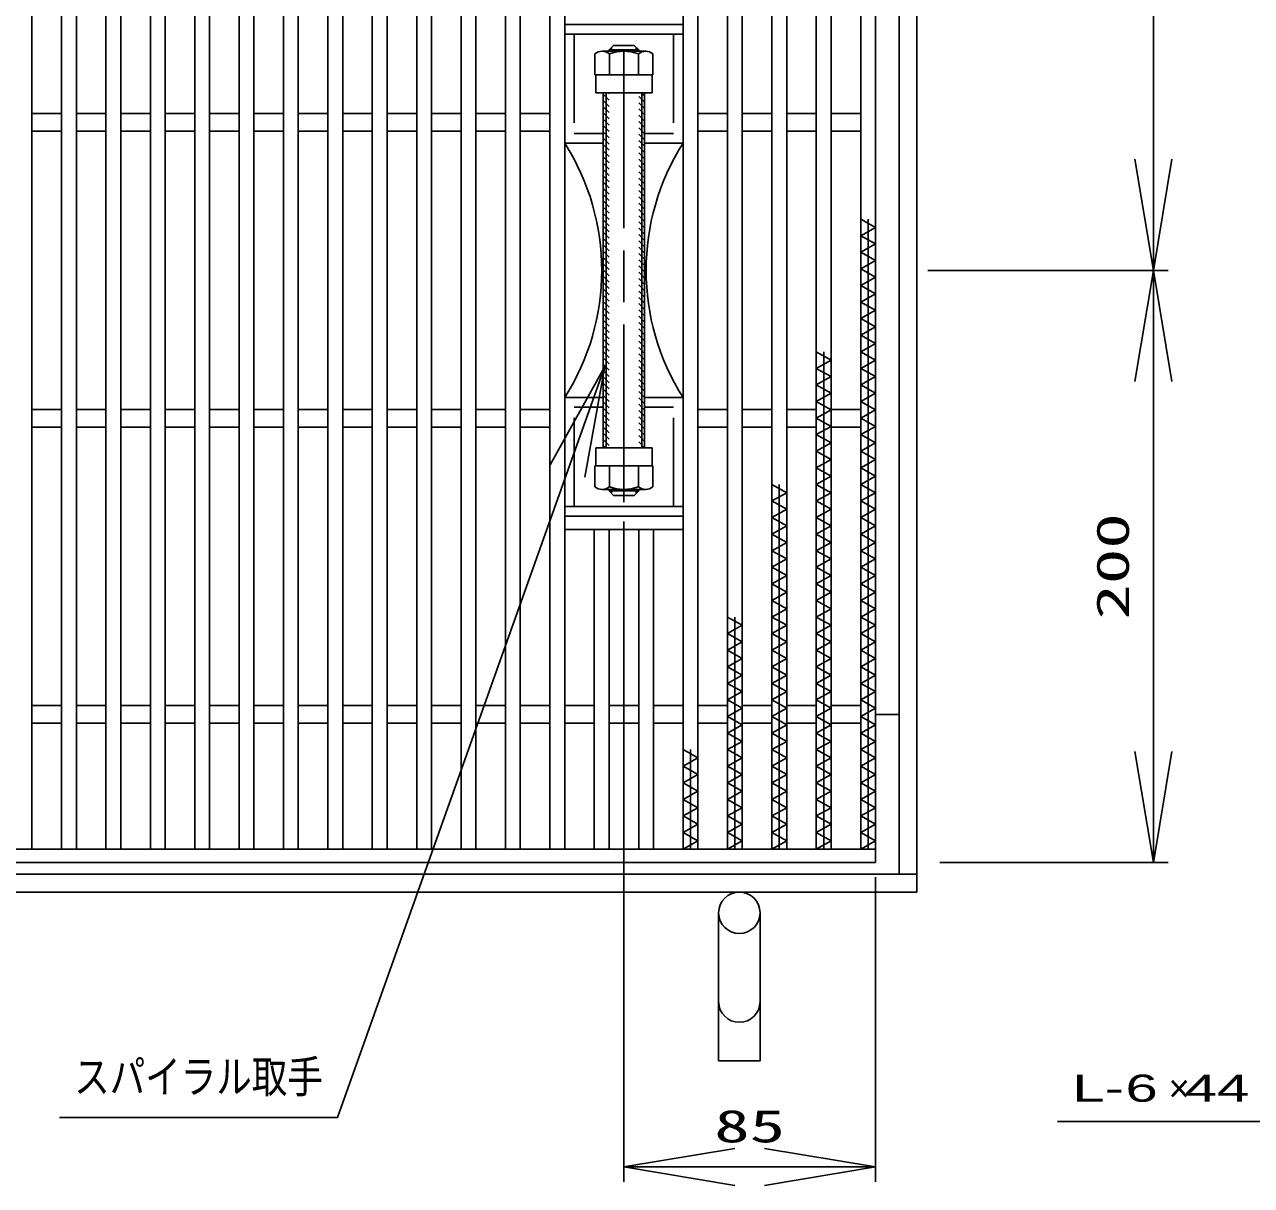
# Model space of a CAD drawing. Units: millimetres at full size, sheet at 1:5. Extents: x -910 to 868, y -641 to 524.
# Drawn here: x -548.5 to -134, y -205.1 to 187 of the extents above; entities that cross this region are included whole.
import ezdxf
from ezdxf.enums import TextEntityAlignment as Align

# ---------------------------------------------------------------- set-up
doc = ezdxf.new("R2010")
doc.units = ezdxf.units.MM
doc.header["$LTSCALE"] = 5
doc.linetypes.add('CHAIN', pattern=[18.5, 12, -1.5, 3.5, -1.5])
doc.linetypes.add('DASHED', pattern=[7.5, 6, -1.5])
for name, color, linetype, lineweight in [('16', 3, 'Continuous', 25), ('17', 2, 'Continuous', 25), ('19', 6, 'Continuous', 25), ('22', 4, 'Continuous', 25)]:
    doc.layers.add(name, color=color, linetype=linetype, lineweight=lineweight)
doc.styles.add('ベクトル', font='')
doc.styles.add('ＭＳ ゴシック', font='')
doc.styles.get('ベクトル').set_extended_font_data('ベクトル')
doc.styles.get('ＭＳ ゴシック').set_extended_font_data('MS Gothic')

# ---------------------------------------------------------------- blocks, each defined once
blk = doc.blocks.new('open_arrow')
at = {"color": 0, "linetype": 'Continuous', "lineweight": -2}
blk.add_lwpolyline([(7.5, 1.25), (0, 0), (7.5, -1.25)], dxfattribs=at)

msp = doc.modelspace()

# ---------------------------------------------------------------- hatches: boundary and pattern name
at = {"layer": '17', "lineweight": 13}
h = msp.add_hatch(dxfattribs=at)
h.set_pattern_fill('USER', style=0, pattern_type=2)
h.set_pattern_definition([(135, (-111.3, 178.446), (-1.06066, -1.06066), [])])
h.paths.add_polyline_path([(-353, 43.956), (-353, 163.956), (-351, 163.956), (-351, 43.956)])
h = msp.add_hatch(dxfattribs=at)
h.set_pattern_fill('USER', style=0, pattern_type=2)
h.set_pattern_definition([(135, (-104.3, 178.446), (-1.06066, -1.06066), [])])
h.paths.add_polyline_path([(-341, 43.956), (-341, 163.956), (-339, 163.956), (-339, 43.956)])

# ---------------------------------------------------------------- linework, layer by layer
at = {"layer": '16'}
for p, q in [((-546, -91.544), (-546, 299.456)), ((-536, -91.544), (-536, 299.456)), ((-531, -91.544), (-531, 299.456)), ((-521, -91.544), (-521, 299.456)), ((-516, -91.544), (-516, 299.456)), ((-506, -91.544), (-506, 299.456)), ((-501, -91.544), (-501, 299.456)), ((-491, -91.544), (-491, 299.456)), ((-486, -91.544), (-486, 299.456)), ((-476, -91.544), (-476, 299.456)), ((-471, -91.544), (-471, 299.456)), ((-461, -91.544), (-461, 299.456)), ((-456, -91.544), (-456, 299.456)), ((-446, -91.544), (-446, 299.456)), ((-441, -91.544), (-441, 299.456)), ((-431, -91.544), (-431, 299.456)), ((-426, -91.544), (-426, 299.456)), ((-416, -91.544), (-416, 299.456)), ((-411, -91.544), (-411, 299.456)), ((-401, -91.544), (-401, 299.456)), ((-396, -91.544), (-396, 299.456)), ((-386, -91.544), (-386, 299.456)), ((-381, -91.544), (-381, 299.456)), ((-371, -91.544), (-371, 299.456)), ((-366, -91.544), (-366, 299.456)), ((-326, -91.544), (-326, 299.456)), ((-321, -91.544), (-321, 299.456)), ((-311, -91.544), (-311, 299.456)), ((-306, -91.544), (-306, 299.456)), ((-296, -91.544), (-296, 299.456)), ((-291, -91.544), (-291, 299.456)), ((-281, -91.544), (-281, 299.456)), ((-276, -91.544), (-276, 299.456)), ((-266, -91.544), (-266, 299.456)), ((-261, -91.544), (-261, 299.456)), ((-546, 156.956), (-536, 156.956)), ((-531, 156.956), (-521, 156.956)), ((-516, 156.956), (-506, 156.956)), ((-501, 156.956), (-491, 156.956)), ((-486, 156.956), (-476, 156.956)), ((-471, 156.956), (-461, 156.956)), ((-456, 156.956), (-446, 156.956)), ((-441, 156.956), (-431, 156.956)), ((-426, 156.956), (-416, 156.956)), ((-411, 156.956), (-401, 156.956)), ((-396, 156.956), (-386, 156.956)), ((-381, 156.956), (-371, 156.956)), ((-321, 156.956), (-311, 156.956)), ((-306, 156.956), (-296, 156.956)), ((-291, 156.956), (-281, 156.956)), ((-276, 156.956), (-266, 156.956)), ((-546, 150.956), (-536, 150.956)), ((-531, 150.956), (-521, 150.956)), ((-516, 150.956), (-506, 150.956)), ((-501, 150.956), (-491, 150.956)), ((-486, 150.956), (-476, 150.956)), ((-471, 150.956), (-461, 150.956)), ((-456, 150.956), (-446, 150.956)), ((-441, 150.956), (-431, 150.956)), ((-426, 150.956), (-416, 150.956)), ((-411, 150.956), (-401, 150.956)), ((-396, 150.956), (-386, 150.956)), ((-381, 150.956), (-371, 150.956)), ((-321, 150.956), (-311, 150.956)), ((-306, 150.956), (-296, 150.956)), ((-291, 150.956), (-281, 150.956)), ((-276, 150.956), (-266, 150.956)), ((-261, 118.456), (-266, 121.256)), ((-263.5, -91.544), (-263.5, 121.256)), ((-266, 115.656), (-261, 118.456)), ((-261, 112.856), (-266, 115.656)), ((-266, 110.056), (-261, 112.856)), ((-261, 107.256), (-266, 110.056)), ((-266, 104.456), (-261, 107.256)), ((-261, 101.656), (-266, 104.456)), ((-266, 98.856), (-261, 101.656)), ((-261, 96.056), (-266, 98.856)), ((-266, 93.256), (-261, 96.056)), ((-261, 90.456), (-266, 93.256)), ((-266, 87.656), (-261, 90.456)), ((-261, 84.856), (-266, 87.656)), ((-266, 82.056), (-261, 84.856)), ((-261, 79.256), (-266, 82.056)), ((-266, 76.456), (-261, 79.256)), ((-276, 73.656), (-281, 76.456)), ((-278.5, -91.544), (-278.5, 76.456)), ((-261, 73.656), (-266, 76.456)), ((-281, 70.856), (-276, 73.656)), ((-276, 68.056), (-281, 70.856)), ((-266, 70.856), (-261, 73.656)), ((-261, 68.056), (-266, 70.856)), ((-281, 65.256), (-276, 68.056)), ((-266, 65.256), (-261, 68.056)), ((-276, 62.456), (-281, 65.256)), ((-281, 59.656), (-276, 62.456)), ((-261, 62.456), (-266, 65.256)), ((-266, 59.656), (-261, 62.456)), ((-276, 56.856), (-281, 59.656)), ((-261, 56.856), (-266, 59.656)), ((-546, 56.956), (-536, 56.956)), ((-531, 56.956), (-521, 56.956)), ((-516, 56.956), (-506, 56.956)), ((-501, 56.956), (-491, 56.956)), ((-486, 56.956), (-476, 56.956)), ((-471, 56.956), (-461, 56.956)), ((-456, 56.956), (-446, 56.956)), ((-441, 56.956), (-431, 56.956)), ((-426, 56.956), (-416, 56.956)), ((-411, 56.956), (-401, 56.956)), ((-396, 56.956), (-386, 56.956)), ((-381, 56.956), (-371, 56.956)), ((-321, 56.956), (-311, 56.956)), ((-306, 56.956), (-296, 56.956)), ((-291, 56.956), (-281, 56.956)), ((-281, 54.056), (-276, 56.856)), ((-276, 51.256), (-281, 54.056)), ((-276, 56.956), (-266, 56.956)), ((-266, 54.056), (-261, 56.856)), ((-261, 51.256), (-266, 54.056)), ((-546, 50.956), (-536, 50.956)), ((-531, 50.956), (-521, 50.956)), ((-516, 50.956), (-506, 50.956)), ((-501, 50.956), (-491, 50.956)), ((-486, 50.956), (-476, 50.956)), ((-471, 50.956), (-461, 50.956)), ((-456, 50.956), (-446, 50.956)), ((-441, 50.956), (-431, 50.956)), ((-426, 50.956), (-416, 50.956)), ((-411, 50.956), (-401, 50.956)), ((-396, 50.956), (-386, 50.956)), ((-381, 50.956), (-371, 50.956)), ((-321, 50.956), (-311, 50.956)), ((-306, 50.956), (-296, 50.956)), ((-291, 50.956), (-281, 50.956)), ((-281, 48.456), (-276, 51.256)), ((-276, 50.956), (-266, 50.956)), ((-266, 48.456), (-261, 51.256)), ((-276, 45.656), (-281, 48.456)), ((-281, 42.856), (-276, 45.656)), ((-261, 45.656), (-266, 48.456)), ((-266, 42.856), (-261, 45.656)), ((-276, 40.056), (-281, 42.856)), ((-261, 40.056), (-266, 42.856)), ((-281, 37.256), (-276, 40.056)), ((-266, 37.256), (-261, 40.056)), ((-276, 34.456), (-281, 37.256)), ((-281, 31.656), (-276, 34.456)), ((-261, 34.456), (-266, 37.256)), ((-266, 31.656), (-261, 34.456)), ((-291, 28.856), (-296, 31.656)), ((-293.5, -91.544), (-293.5, 31.656)), ((-276, 28.856), (-281, 31.656)), ((-261, 28.856), (-266, 31.656)), ((-296, 26.056), (-291, 28.856)), ((-291, 23.256), (-296, 26.056)), ((-281, 26.056), (-276, 28.856)), ((-276, 23.256), (-281, 26.056)), ((-266, 26.056), (-261, 28.856)), ((-261, 23.256), (-266, 26.056)), ((-296, 20.456), (-291, 23.256)), ((-281, 20.456), (-276, 23.256)), ((-266, 20.456), (-261, 23.256)), ((-291, 17.656), (-296, 20.456)), ((-296, 14.856), (-291, 17.656)), ((-276, 17.656), (-281, 20.456)), ((-281, 14.856), (-276, 17.656)), ((-261, 17.656), (-266, 20.456)), ((-266, 14.856), (-261, 17.656)), ((-356, -91.544), (-356, 16.456)), ((-351, -91.544), (-351, 16.456)), ((-341, -91.544), (-341, 16.456)), ((-336, -91.544), (-336, 16.456)), ((-291, 12.056), (-296, 14.856)), ((-276, 12.056), (-281, 14.856)), ((-261, 12.056), (-266, 14.856)), ((-296, 9.256), (-291, 12.056)), ((-291, 6.456), (-296, 9.256)), ((-281, 9.256), (-276, 12.056)), ((-276, 6.456), (-281, 9.256)), ((-266, 9.256), (-261, 12.056)), ((-261, 6.456), (-266, 9.256)), ((-296, 3.656), (-291, 6.456)), ((-281, 3.656), (-276, 6.456)), ((-266, 3.656), (-261, 6.456)), ((-291, 0.856), (-296, 3.656)), ((-296, -1.944), (-291, 0.856)), ((-276, 0.856), (-281, 3.656)), ((-281, -1.944), (-276, 0.856)), ((-261, 0.856), (-266, 3.656)), ((-266, -1.944), (-261, 0.856)), ((-291, -4.744), (-296, -1.944)), ((-276, -4.744), (-281, -1.944)), ((-261, -4.744), (-266, -1.944)), ((-296, -7.544), (-291, -4.744)), ((-291, -10.344), (-296, -7.544)), ((-281, -7.544), (-276, -4.744)), ((-276, -10.344), (-281, -7.544)), ((-266, -7.544), (-261, -4.744)), ((-261, -10.344), (-266, -7.544)), ((-296, -13.144), (-291, -10.344)), ((-281, -13.144), (-276, -10.344)), ((-266, -13.144), (-261, -10.344)), ((-306, -15.944), (-311, -13.144)), ((-311, -18.744), (-306, -15.944)), ((-308.5, -91.544), (-308.5, -13.144)), ((-291, -15.944), (-296, -13.144)), ((-296, -18.744), (-291, -15.944)), ((-276, -15.944), (-281, -13.144)), ((-281, -18.744), (-276, -15.944)), ((-261, -15.944), (-266, -13.144)), ((-266, -18.744), (-261, -15.944)), ((-306, -21.544), (-311, -18.744)), ((-291, -21.544), (-296, -18.744)), ((-276, -21.544), (-281, -18.744)), ((-261, -21.544), (-266, -18.744)), ((-311, -24.344), (-306, -21.544)), ((-306, -27.144), (-311, -24.344)), ((-296, -24.344), (-291, -21.544)), ((-291, -27.144), (-296, -24.344)), ((-281, -24.344), (-276, -21.544)), ((-276, -27.144), (-281, -24.344)), ((-266, -24.344), (-261, -21.544)), ((-261, -27.144), (-266, -24.344)), ((-311, -29.944), (-306, -27.144)), ((-296, -29.944), (-291, -27.144)), ((-281, -29.944), (-276, -27.144)), ((-266, -29.944), (-261, -27.144)), ((-306, -32.744), (-311, -29.944)), ((-311, -35.544), (-306, -32.744)), ((-291, -32.744), (-296, -29.944)), ((-296, -35.544), (-291, -32.744)), ((-276, -32.744), (-281, -29.944)), ((-281, -35.544), (-276, -32.744)), ((-261, -32.744), (-266, -29.944)), ((-266, -35.544), (-261, -32.744)), ((-306, -38.344), (-311, -35.544)), ((-291, -38.344), (-296, -35.544)), ((-276, -38.344), (-281, -35.544)), ((-261, -38.344), (-266, -35.544)), ((-311, -41.144), (-306, -38.344)), ((-306, -43.944), (-311, -41.144)), ((-296, -41.144), (-291, -38.344)), ((-291, -43.944), (-296, -41.144)), ((-281, -41.144), (-276, -38.344)), ((-276, -43.944), (-281, -41.144)), ((-266, -41.144), (-261, -38.344)), ((-261, -43.944), (-266, -41.144)), ((-546, -43.044), (-536, -43.044)), ((-531, -43.044), (-521, -43.044)), ((-516, -43.044), (-506, -43.044)), ((-501, -43.044), (-491, -43.044)), ((-486, -43.044), (-476, -43.044)), ((-471, -43.044), (-461, -43.044)), ((-456, -43.044), (-446, -43.044)), ((-441, -43.044), (-431, -43.044)), ((-426, -43.044), (-416, -43.044)), ((-411, -43.044), (-401, -43.044)), ((-396, -43.044), (-386, -43.044)), ((-381, -43.044), (-371, -43.044)), ((-366, -43.044), (-356, -43.044)), ((-351, -43.044), (-341, -43.044)), ((-336, -43.044), (-326, -43.044)), ((-321, -43.044), (-311, -43.044)), ((-311, -46.744), (-306, -43.944)), ((-306, -43.044), (-296, -43.044)), ((-296, -46.744), (-291, -43.944)), ((-291, -43.044), (-281, -43.044)), ((-281, -46.744), (-276, -43.944)), ((-276, -43.044), (-266, -43.044)), ((-266, -46.744), (-261, -43.944)), ((-546, -49.044), (-536, -49.044)), ((-531, -49.044), (-521, -49.044)), ((-516, -49.044), (-506, -49.044)), ((-501, -49.044), (-491, -49.044)), ((-486, -49.044), (-476, -49.044)), ((-471, -49.044), (-461, -49.044)), ((-456, -49.044), (-446, -49.044)), ((-441, -49.044), (-431, -49.044)), ((-426, -49.044), (-416, -49.044)), ((-411, -49.044), (-401, -49.044)), ((-396, -49.044), (-386, -49.044)), ((-381, -49.044), (-371, -49.044)), ((-366, -49.044), (-356, -49.044)), ((-351, -49.044), (-341, -49.044)), ((-336, -49.044), (-326, -49.044)), ((-321, -49.044), (-311, -49.044)), ((-306, -49.544), (-311, -46.744)), ((-311, -52.344), (-306, -49.544)), ((-306, -49.044), (-296, -49.044)), ((-291, -49.544), (-296, -46.744)), ((-296, -52.344), (-291, -49.544)), ((-291, -49.044), (-281, -49.044)), ((-276, -49.544), (-281, -46.744)), ((-281, -52.344), (-276, -49.544)), ((-276, -49.044), (-266, -49.044)), ((-261, -49.544), (-266, -46.744)), ((-266, -52.344), (-261, -49.544)), ((-306, -55.144), (-311, -52.344)), ((-291, -55.144), (-296, -52.344)), ((-276, -55.144), (-281, -52.344)), ((-261, -55.144), (-266, -52.344)), ((-321, -60.744), (-326, -57.944)), ((-323.5, -91.544), (-323.5, -57.944)), ((-311, -57.944), (-306, -55.144)), ((-306, -60.744), (-311, -57.944)), ((-296, -57.944), (-291, -55.144)), ((-291, -60.744), (-296, -57.944)), ((-281, -57.944), (-276, -55.144)), ((-276, -60.744), (-281, -57.944)), ((-266, -57.944), (-261, -55.144)), ((-261, -60.744), (-266, -57.944)), ((-326, -63.544), (-321, -60.744)), ((-311, -63.544), (-306, -60.744)), ((-296, -63.544), (-291, -60.744)), ((-281, -63.544), (-276, -60.744)), ((-266, -63.544), (-261, -60.744)), ((-321, -66.344), (-326, -63.544)), ((-306, -66.344), (-311, -63.544)), ((-291, -66.344), (-296, -63.544)), ((-276, -66.344), (-281, -63.544)), ((-261, -66.344), (-266, -63.544)), ((-326, -69.144), (-321, -66.344)), ((-321, -71.944), (-326, -69.144)), ((-311, -69.144), (-306, -66.344)), ((-306, -71.944), (-311, -69.144)), ((-296, -69.144), (-291, -66.344)), ((-291, -71.944), (-296, -69.144)), ((-281, -69.144), (-276, -66.344)), ((-276, -71.944), (-281, -69.144)), ((-266, -69.144), (-261, -66.344)), ((-261, -71.944), (-266, -69.144)), ((-326, -74.744), (-321, -71.944)), ((-311, -74.744), (-306, -71.944)), ((-296, -74.744), (-291, -71.944)), ((-281, -74.744), (-276, -71.944)), ((-266, -74.744), (-261, -71.944)), ((-321, -77.544), (-326, -74.744)), ((-326, -80.344), (-321, -77.544)), ((-306, -77.544), (-311, -74.744)), ((-311, -80.344), (-306, -77.544)), ((-291, -77.544), (-296, -74.744)), ((-296, -80.344), (-291, -77.544)), ((-276, -77.544), (-281, -74.744)), ((-281, -80.344), (-276, -77.544)), ((-261, -77.544), (-266, -74.744)), ((-266, -80.344), (-261, -77.544)), ((-321, -83.144), (-326, -80.344)), ((-306, -83.144), (-311, -80.344)), ((-291, -83.144), (-296, -80.344)), ((-276, -83.144), (-281, -80.344)), ((-261, -83.144), (-266, -80.344)), ((-326, -85.944), (-321, -83.144)), ((-321, -88.744), (-326, -85.944)), ((-311, -85.944), (-306, -83.144)), ((-306, -88.744), (-311, -85.944)), ((-296, -85.944), (-291, -83.144)), ((-291, -88.744), (-296, -85.944)), ((-281, -85.944), (-276, -83.144)), ((-276, -88.744), (-281, -85.944)), ((-266, -85.944), (-261, -83.144)), ((-261, -88.744), (-266, -85.944)), ((-326, -91.544), (-321, -88.744)), ((-311, -91.544), (-306, -88.744)), ((-296, -91.544), (-291, -88.744)), ((-281, -91.544), (-276, -88.744)), ((-266, -91.544), (-261, -88.744)), ((-656, -91.544), (-261, -91.544)), ((-551, -91.544), (-546, -91.544)), ((-536, -91.544), (-531, -91.544)), ((-521, -91.544), (-516, -91.544)), ((-506, -91.544), (-501, -91.544)), ((-491, -91.544), (-486, -91.544)), ((-476, -91.544), (-471, -91.544)), ((-461, -91.544), (-456, -91.544)), ((-446, -91.544), (-441, -91.544)), ((-431, -91.544), (-426, -91.544)), ((-416, -91.544), (-411, -91.544)), ((-401, -91.544), (-396, -91.544)), ((-386, -91.544), (-381, -91.544)), ((-371, -91.544), (-366, -91.544)), ((-356, -91.544), (-351, -91.544)), ((-341, -91.544), (-336, -91.544)), ((-326, -91.544), (-321, -91.544)), ((-311, -91.544), (-306, -91.544)), ((-296, -91.544), (-291, -91.544)), ((-281, -91.544), (-276, -91.544)), ((-266, -91.544), (-261, -91.544)), ((-261, -91.544), (-261, -96.044)), ((-261, -96.044), (-656, -96.044))]:
    msp.add_line(p, q, dxfattribs=at)
at = {"layer": '17', "color": 3}
for p, q in [((-326, 186.956), (-366, 186.956)), ((-326, 146.956), (-326, 186.956)), ((-326, 183.756), (-366, 183.756)), ((-326, 20.956), (-326, 60.956)), ((-366, 24.156), (-326, 24.156)), ((-326, 20.956), (-366, 20.956)), ((-326, 16.456), (-366, 16.456))]:
    msp.add_line(p, q, dxfattribs=at)
at = {"layer": '17', "color": 3, "linetype": 'DASHED'}
for p, q in [((-362.8, 183.756), (-362.8, 150.156)), ((-329.2, 183.756), (-329.2, 150.156)), ((-362.8, 150.156), (-353, 150.156)), ((-339, 150.156), (-329.2, 150.156)), ((-366, 146.956), (-353, 146.956)), ((-339, 146.956), (-326, 146.956)), ((-366, 60.956), (-353, 60.956)), ((-339, 60.956), (-326, 60.956)), ((-362.8, 24.156), (-362.8, 57.756)), ((-362.8, 57.756), (-353, 57.756)), ((-339, 57.756), (-329.2, 57.756)), ((-329.2, 24.156), (-329.2, 57.756))]:
    msp.add_line(p, q, dxfattribs=at)
at = {"layer": '17', "color": 33, "linetype": 'CHAIN'}
msp.add_line((-346, 25.676), (-346, 182.838), dxfattribs=at)
at = {"layer": '17'}
for p, q in [((-351, 178.456), (-349.5, 179.956)), ((-351, 177.956), (-351, 178.456)), ((-351, 178.456), (-341, 178.456)), ((-350.188, 177.956), (-350.188, 179.268)), ((-349.5, 179.956), (-342.5, 179.956)), ((-341, 178.456), (-342.5, 179.956)), ((-341.812, 177.956), (-341.812, 179.268)), ((-341, 177.956), (-341, 178.456)), ((-355.815, 169.956), (-355.815, 177.053)), ((-353.361, 177.956), (-338.639, 177.956)), ((-350.907, 177.053), (-350.907, 169.956)), ((-341.093, 169.956), (-341.093, 177.053)), ((-336.185, 169.956), (-336.185, 177.053)), ((-355.815, 169.956), (-336.185, 169.956)), ((-355.5, 169.956), (-336.5, 169.956)), ((-355.5, 169.956), (-355.5, 163.956)), ((-336.5, 169.956), (-336.5, 163.956)), ((-355.5, 163.956), (-336.5, 163.956)), ((-352, 43.956), (-352, 163.956)), ((-340, 163.956), (-340, 43.956)), ((-355.5, 43.956), (-336.5, 43.956)), ((-355.5, 37.956), (-355.5, 43.956)), ((-336.5, 37.956), (-336.5, 43.956)), ((-355.815, 37.956), (-355.815, 30.86)), ((-355.815, 37.956), (-336.185, 37.956)), ((-355.5, 37.956), (-336.5, 37.956)), ((-350.907, 30.86), (-350.907, 37.956)), ((-341.093, 37.956), (-341.093, 30.86)), ((-336.185, 37.956), (-336.185, 30.86)), ((-353.361, 29.956), (-338.639, 29.956)), ((-351, 29.956), (-351, 29.456)), ((-351, 29.456), (-341, 29.456)), ((-351, 29.456), (-349.5, 27.956)), ((-350.188, 29.956), (-350.188, 28.644)), ((-341, 29.456), (-342.5, 27.956)), ((-341.812, 29.956), (-341.812, 28.644)), ((-341, 29.956), (-341, 29.456)), ((-349.5, 27.956), (-342.5, 27.956))]:
    msp.add_line(p, q, dxfattribs=at)
at = {"layer": '17', "color": 7}
for p, q in [((-353, 43.956), (-353, 163.956)), ((-339, 163.956), (-339, 43.956))]:
    msp.add_line(p, q, dxfattribs=at)
at = {"layer": '17'}
for centre, radius, start, end in [((-353.361, 174.173), 3.784, 49.5701, 130.4299), ((-346, 164.177), 13.779, 69.13594, 110.86406), ((-338.639, 174.173), 3.784, 49.5701, 130.4299), ((-353.361, 33.74), 3.784, 229.5701, 310.4299), ((-346, 43.736), 13.779, 249.13594, 290.86406), ((-338.639, 33.74), 3.784, 229.5701, 310.4299)]:
    msp.add_arc(centre, radius, start, end, dxfattribs=at)
at = {"layer": '17', "color": 3}
for centre, start, end in [((-433.71, 103.956), 327.58195, 32.41805), ((-258.29, 103.956), 147.58195, 212.41805)]:
    msp.add_arc(centre, 80.21, start, end, dxfattribs=at)
at = {"layer": '19'}
for p, q in [((-247, -106.044), (-247, 313.956)), ((-253, -100.044), (-253, 307.956)), ((-261, -46.044), (-253, -46.044)), ((-670, -100.044), (-247, -100.044)), ((-670, -106.044), (-247, -106.044)), ((-314, -163.044), (-314, -113.044)), ((-300, -163.044), (-300, -113.044)), ((-314, -163.044), (-300, -163.044))]:
    msp.add_line(p, q, dxfattribs=at)
msp.add_circle((-307, -113.044), 7, dxfattribs=at)
msp.add_arc((-307, -143.044), 7, 180, 0, dxfattribs=at)
at = {"layer": '22'}
for p, q in [((-167.092, 103.956), (-167.092, 303.956)), ((-243.324, 103.956), (-162.092, 103.956)), ((-243.324, 103.956), (-162.092, 103.956)), ((-167.092, -96.044), (-167.092, 103.956)), ((-346, 19.156), (-346, -203.894)), ((-239.327, -96.044), (-162.092, -96.044)), ((-261, -101.044), (-261, -203.894)), ((-199.5, -183.544), (-99.5, -183.544)), ((-346, -198.894), (-261, -198.894))]:
    msp.add_line(p, q, dxfattribs=at)
msp.add_lwpolyline([(-352.5, 71.515), (-442.74, -182.204), (-536.74, -182.204)], dxfattribs=at)

# ---------------------------------------------------------------- block references
at = {"layer": '22', "xscale": 5, "yscale": 5}
for p, rotation in [((-167.092, 103.956), 90), ((-167.092, 103.956), 270), ((-352.5, 71.515), 250.4), ((-167.092, -96.044), 90), ((-261, -198.894), 180)]:
    msp.add_blockref('open_arrow', p, dxfattribs=dict(at, rotation=rotation))
msp.add_blockref('open_arrow', (-346, -198.894), dxfattribs=at)

# ---------------------------------------------------------------- texts
at = {"layer": '22', "style": 'ＭＳ ゴシック', "width": 1.6}
msp.add_text('200', height=11, rotation=90, dxfattribs=at).set_placement((-172.092, 3.956), align=Align.BOTTOM_CENTER)
at = {"layer": '22', "style": 'ＭＳ ゴシック', "width": 0.8}
msp.add_text('スパイラル取手', height=11, dxfattribs=at).set_placement((-531.74, -177.204), align=Align.BOTTOM_LEFT)
at = {"layer": '22', "color": 2, "style": 'ベクトル', "width": 1.6}
for s, p in [('L-', (-194.5, -172.294)), (' 6 ', (-182, -172.294)), (' 44 ', (-162, -172.294))]:
    msp.add_text(s, height=9.164, dxfattribs=at).set_placement(p, align=Align.MIDDLE_LEFT)
at = {"layer": '22', "color": 2, "style": 'ベクトル'}
msp.add_text('×', height=9.164, dxfattribs=at).set_placement((-162, -172.294), align=Align.MIDDLE_LEFT)
at = {"layer": '22', "style": 'ＭＳ ゴシック', "width": 1.6}
msp.add_text('85', height=11, dxfattribs=at).set_placement((-303.5, -193.894), align=Align.BOTTOM_CENTER)

doc.saveas('drawing.dxf')
